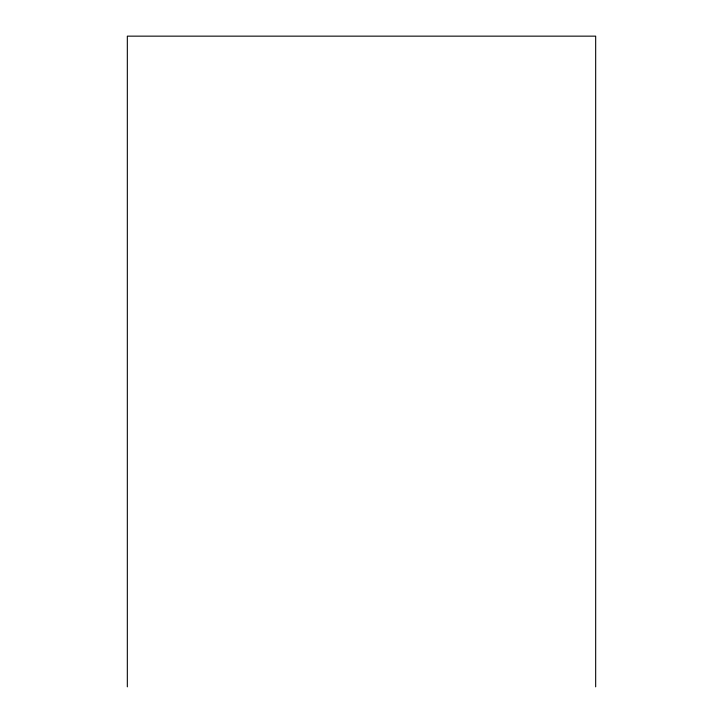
<?xml version="1.0" encoding="UTF-8"?>
<svg xmlns="http://www.w3.org/2000/svg" width="723" height="723" viewBox="0 0 723 723"><rect width="100%" height="100%" fill="white"/><g stroke="black" fill="none" stroke-linecap="round" stroke-linejoin="round"><path stroke-width="1.08" d="M595.671 686.85L595.671 36.15L127.329 36.15L127.329 686.85"/></g></svg>
